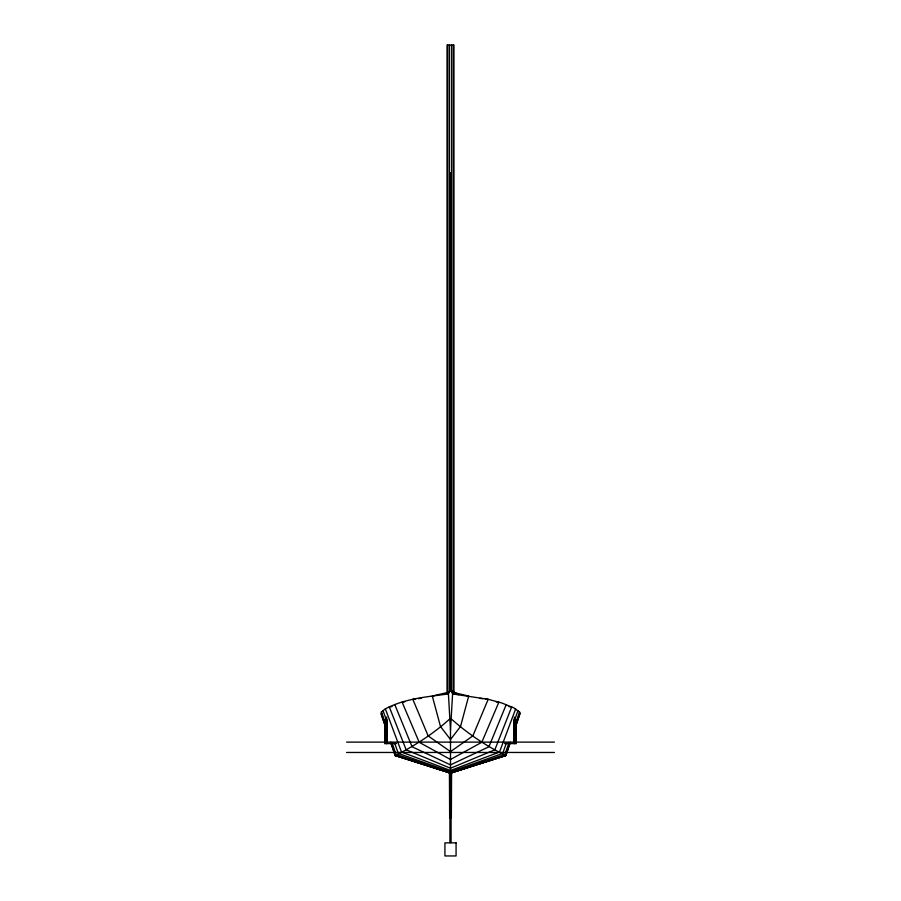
<?xml version="1.0" encoding="UTF-8"?>
<svg xmlns="http://www.w3.org/2000/svg" width="901" height="901" viewBox="0 0 901 901"><rect width="100%" height="100%" fill="white"/><g stroke="black" fill="none" stroke-linecap="round" stroke-linejoin="round"><path stroke-width="1.35" d="M381.224 714.009L385.132 725.587M519.776 713.817L515.868 725.587M451.345 817.849L451.57 773.002M450.5 730.103L452.584 693.928L450.613 689.693L448.416 693.928L450.5 730.103L450.5 771.549M510.214 742.435L505.855 755.567L450.5 773.171L395.212 755.579C413.897 746.219 433.404 733.808 449.396 719.246M509.583 743.201L505.596 755.015L450.5 773.024L395.404 755.015L391.417 743.201M515.789 724.809L519.776 712.995M510.259 742.334L505.788 755.579L450.5 772.855L395.212 755.579L390.741 742.334M515.62 726.431L519.764 714.38L519.776 712.331L513.93 707.916L501.981 703.039L488.184 699.3L452.584 693.928M509.054 742.492L504.943 754.464L450.5 772.72L396.057 754.464L391.946 742.492M515.924 722.534L519.573 711.891M506.396 743.032L502.679 753.439L450.5 771.842L398.321 753.439L394.604 743.032M513.829 722.23L518.007 710.517M515.654 708.884L499.514 752.02L450.5 770.513L401.486 752.02L385.346 708.884C404.662 698.523 427.119 696.867 448.416 693.928M506.238 704.548L488.905 746.783L450.5 764.881L412.095 746.783L394.762 704.548M385.346 708.884L381.427 711.891L381.562 714.639M457.044 770.164L460.963 768.868M449.092 692.114L432.3 696.056L440.476 726.488L450.5 739.53L460.524 726.488L468.7 696.056L454.487 692.723M415.609 698.985L412.816 699.3L428.166 735.937L450.5 751.637L472.834 735.937L488.184 699.3L485.391 698.985M418.391 698.669L421.172 698.354M404.842 701.834L402.083 702.082L419.202 742.289L450.5 759.52L481.798 742.289L498.917 702.082L496.158 701.834M392.048 706.654L389.277 706.846L406.16 749.823L450.5 768.238L494.84 749.823L511.723 706.846L508.952 706.654M346.592 742.12L554.408 742.12M384.693 721.183L384.693 743.573L396.451 743.573M504.549 743.573L516.307 743.573L516.307 721.183M346.592 752.459L554.408 752.459M479.828 698.354L482.609 698.669M450.613 689.997L458.541 694.694M451.604 719.246C467.991 733.662 486.303 746.242 505.889 755.432L450.5 773.171L395.134 755.398L390.786 742.435M450.613 689.693L454.982 694.232M382.993 710.517L387.171 722.23M381.427 711.891L385.076 722.534M381.224 712.995L385.211 724.809M381.348 714.516L385.38 726.431M449.43 773.002L449.655 817.849M516.127 720L516.127 743.573M514.629 718.626L514.629 743.573M514.381 717.083L514.381 743.573M513.761 719.955L513.761 743.573M453.969 692.959L453.969 45.05L447.031 45.05L447.031 692.959M453.304 45.05L453.304 692.959M451.57 45.05L451.57 691.551M450.5 172.632L450.5 691.191M450.387 689.693L450.387 690.459M449.43 45.05L449.43 691.551M447.696 45.05L447.696 692.959M387.239 719.955L387.239 743.573M386.619 717.083L386.619 743.573M386.371 718.626L386.371 743.573M384.873 720L384.806 743.573M451.074 771.661L449.926 771.661L449.926 842.48L451.074 842.48L451.074 771.661M456.075 842.863L444.925 842.863L444.925 855.95L456.075 855.95L456.075 842.863"/></g></svg>
